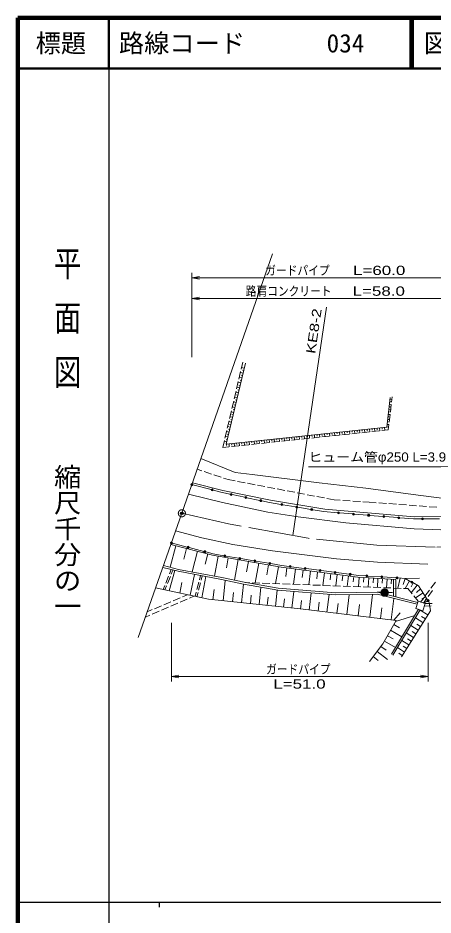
# Model space of a CAD drawing. Units: millimetres, scale not verified. Extents: x 40000 to 680000, y 20000 to 380000.
# Drawn here: x 40000 to 122232, y 202449 to 380000 of the extents above; entities that cross this region are included whole.
import ezdxf
from ezdxf.enums import TextEntityAlignment as Align

# ---------------------------------------------------------------- set-up
doc = ezdxf.new("R2010")
doc.units = ezdxf.units.MM
doc.header["$LTSCALE"] = 1000
doc.header["$PDMODE"] = 32
doc.header["$PDSIZE"] = 500
doc.linetypes.add('CHAIN', pattern=[18.5, 12, -1.5, 3.5, -1.5])
for name, color, linetype, lineweight in [('M-BMK', 2, 'CHAIN', 13), ('M-BMK-OTRS', 5, 'Continuous', 13), ('M-STR-HTXT', 7, 'Continuous', 13), ('M-STR-STRC', 7, 'Continuous', 13), ('M-TTL', 2, 'Continuous', 140), ('M-TTL-BAND', 7, 'Continuous', 25), ('M-TTL-LINE', 7, 'Continuous', 50), ('M-WORK', 1, 'Continuous', 13)]:
    doc.layers.add(name, color=color, linetype=linetype, lineweight=lineweight)
doc.layers.add('M-OTRS', color=6, linetype='Continuous')
doc.layers.add('M-TTL-TXT', color=7, linetype='Continuous')
doc.styles.add('@ＭＳ Ｐゴシック', font='')
doc.styles.add('ＭＳ ゴシック', font='')
doc.styles.add('ＭＳ Ｐゴシック', font='')
doc.styles.get('@ＭＳ Ｐゴシック').set_extended_font_data('@MS PGothic')
doc.styles.get('ＭＳ ゴシック').set_extended_font_data('MS Gothic')
doc.styles.get('ＭＳ Ｐゴシック').set_extended_font_data('MS PGothic')

# ---------------------------------------------------------------- blocks, each defined once
blk = doc.blocks.new('open_arrow')
at = {"color": 0, "linetype": 'Continuous', "lineweight": -2}
blk.add_lwpolyline([(7.5, 1.25), (0, 0), (7.5, -1.25)], dxfattribs=at)

msp = doc.modelspace()

# ---------------------------------------------------------------- linework, layer by layer
at = {"layer": 'M-BMK'}
msp.add_lwpolyline([(171968, 275760), (122628, 275272), (111095, 275645), (97512, 277012), (81693, 279910), (72470, 281968)], dxfattribs=at)
msp.add_circle((72470, 281968), 700, dxfattribs=at)
at = {"layer": 'M-BMK-OTRS'}
for p, q in [((72470, 281968), (90440, 333347)), ((63831, 257365), (72470, 281968))]:
    msp.add_line(p, q, dxfattribs=at)
at = {"layer": 'M-OTRS'}
msp.add_point((72470, 281968), dxfattribs=at)
at = {"layer": 'M-STR-HTXT'}
for p, q in [((74451, 312874), (74451, 329570)), ((74451, 328570), (134501, 328570)), ((74451, 324470), (133570, 324470)), ((101147, 322787), (94481, 277567)), ((70405, 260284), (70405, 248649)), ((121231, 260284), (121231, 248649)), ((70405, 249649), (121231, 249649))]:
    msp.add_line(p, q, dxfattribs=at)
msp.add_lwpolyline([(134254, 284933), (126529, 291133), (97544, 291133)], dxfattribs=at)
at = {"layer": 'M-STR-STRC'}
for p, q in [((78269, 286645), (74644, 287581)), ((80469, 286076), (78657, 286545)), ((82034, 285747), (80469, 286076)), ((84970, 285128), (82426, 285664)), ((87905, 284510), (85361, 285046)), ((89862, 284098), (88297, 284428)), ((92076, 283725), (89862, 284098)), ((95034, 283226), (92471, 283658)), ((97993, 282727), (95429, 283159)), ((100601, 282287), (98387, 282661)), ((103294, 282069), (100601, 282287)), ((106284, 281827), (103693, 282037)), ((109275, 281585), (106683, 281795)), ((112265, 281343), (109673, 281553)), ((115255, 281101), (112663, 281311)), ((118347, 280851), (115654, 281069)), ((119941, 280857), (118347, 280851)), ((123531, 280870), (120341, 280858)), ((70599, 276037), (73510, 275277)), ((73897, 275176), (76809, 274416)), ((77196, 274315), (78651, 273935)), ((78651, 273935), (80809, 273569)), ((81203, 273503), (83767, 273068)), ((84161, 273002), (86725, 272567)), ((87119, 272501), (89682, 272066)), ((90077, 272000), (92234, 271634)), ((92234, 271634), (93731, 271442)), ((94127, 271390), (96706, 271058)), ((97103, 271007), (99682, 270675)), ((100078, 270624), (102657, 270292)), ((103054, 270241), (105632, 269909)), ((106029, 269858), (107526, 269665)), ((107526, 269665), (108906, 269577)), ((109305, 269552), (111900, 269386)), ((112299, 269361), (114894, 269195)), ((115293, 269170), (116673, 269082)), ((116673, 269082), (117841, 268429)), ((118190, 268234), (119358, 267581)), ((119358, 267581), (121122, 264846))]:
    msp.add_line(p, q, dxfattribs=at)
for centre, radius in [((74451, 287631), 200), ((74451, 287631), 160), ((74451, 287631), 120), ((74451, 287631), 100), ((78463, 286595), 200), ((78463, 286595), 160), ((78463, 286595), 120), ((78463, 286595), 100), ((82230, 285705), 200), ((82230, 285705), 160), ((82230, 285705), 120), ((82230, 285705), 100), ((85165, 285087), 200), ((85165, 285087), 160), ((85165, 285087), 120), ((85165, 285087), 100), ((88101, 284469), 200), ((88101, 284469), 160), ((88101, 284469), 120), ((88101, 284469), 100), ((92273, 283691), 200), ((92273, 283691), 160), ((92273, 283691), 120), ((92273, 283691), 100), ((95232, 283193), 200), ((95232, 283193), 160), ((95232, 283193), 120), ((95232, 283193), 100), ((98190, 282694), 200), ((98190, 282694), 160), ((98190, 282694), 120), ((98190, 282694), 100), ((103493, 282053), 200), ((103493, 282053), 160), ((103493, 282053), 120), ((103493, 282053), 100), ((106484, 281811), 200), ((106484, 281811), 160), ((106484, 281811), 120), ((106484, 281811), 100), ((109474, 281569), 200), ((109474, 281569), 160), ((109474, 281569), 120), ((109474, 281569), 100), ((112464, 281327), 200), ((112464, 281327), 160), ((112464, 281327), 120), ((112464, 281327), 100), ((115454, 281085), 200), ((115454, 281085), 160), ((115454, 281085), 120), ((115454, 281085), 100), ((120141, 280857), 200), ((120141, 280857), 160), ((120141, 280857), 120), ((120141, 280857), 100), ((70405, 276087), 200), ((70405, 276087), 160), ((70405, 276087), 120), ((70405, 276087), 100), ((73704, 275226), 200), ((73704, 275226), 160), ((73704, 275226), 120), ((73704, 275226), 100), ((77002, 274365), 200), ((77002, 274365), 160), ((77002, 274365), 120), ((77002, 274365), 100), ((81006, 273536), 200), ((81006, 273536), 160), ((81006, 273536), 120), ((81006, 273536), 100), ((83964, 273035), 200), ((83964, 273035), 160), ((83964, 273035), 120), ((83964, 273035), 100), ((86922, 272534), 200), ((86922, 272534), 160), ((86922, 272534), 120), ((86922, 272534), 100), ((89880, 272033), 200), ((89880, 272033), 160), ((89880, 272033), 120), ((89880, 272033), 100), ((93929, 271416), 200), ((93929, 271416), 160), ((93929, 271416), 120), ((93929, 271416), 100), ((96905, 271033), 200), ((96905, 271033), 160), ((96905, 271033), 120), ((96905, 271033), 100), ((99880, 270650), 200), ((99880, 270650), 160), ((99880, 270650), 120), ((99880, 270650), 100), ((102855, 270266), 200), ((102855, 270266), 160), ((102855, 270266), 120), ((102855, 270266), 100), ((105831, 269883), 200), ((105831, 269883), 160), ((105831, 269883), 120), ((105831, 269883), 100), ((109105, 269564), 200), ((109105, 269564), 160), ((109105, 269564), 120), ((109105, 269564), 100), ((112099, 269374), 200), ((112099, 269374), 160), ((112099, 269374), 120), ((112099, 269374), 100), ((115093, 269183), 200), ((115093, 269183), 160), ((115093, 269183), 120), ((115093, 269183), 100), ((118015, 268332), 200), ((118015, 268332), 160), ((118015, 268332), 120), ((118015, 268332), 100), ((121231, 264678), 200), ((121231, 264678), 160), ((121231, 264678), 120), ((121231, 264678), 100)]:
    msp.add_circle(centre, radius, dxfattribs=at)
at = {"layer": 'M-TTL'}
for p, q in [((40000, 380000), (40000, 20000)), ((680000, 380000), (40000, 380000))]:
    msp.add_line(p, q, dxfattribs=at)
at = {"layer": 'M-TTL-BAND'}
for p, q in [((58000, 370000), (58000, 20000)), ((40000, 205000), (579000, 205000)), ((68000, 205000), (68000, 204000))]:
    msp.add_line(p, q, dxfattribs=at)
at = {"layer": 'M-TTL-LINE'}
for p, q in [((58000, 380000), (58000, 370000)), ((117750, 380000), (117750, 370000)), ((118250, 380000), (118250, 370000)), ((40000, 370000), (680000, 370000))]:
    msp.add_line(p, q, dxfattribs=at)
at = {"layer": 'M-WORK'}
for p, q in [((84230, 310486), (84558, 311878)), ((84831, 310687), (84306, 310811)), ((83770, 308540), (84115, 310000)), ((84600, 309714), (84077, 309838)), ((84484, 309227), (84223, 309289)), ((84715, 310200), (84453, 310262)), ((83311, 306593), (83656, 308053)), ((84138, 307768), (83617, 307891)), ((84023, 307281), (83763, 307343)), ((84369, 308741), (83847, 308865)), ((84254, 308254), (83993, 308316)), ((82852, 304647), (83196, 306107)), ((83677, 305822), (83158, 305945)), ((83562, 305335), (83302, 305397)), ((83908, 306795), (83388, 306918)), ((83792, 306308), (83532, 306370)), ((82393, 302700), (82737, 304160)), ((83216, 303876), (82699, 303998)), ((83446, 304849), (82929, 304971)), ((83331, 304362), (83072, 304423)), ((113665, 304030), (113844, 304008)), ((113725, 304526), (114092, 304482)), ((114159, 305005), (114025, 303968)), ((81934, 300753), (82278, 302213)), ((82754, 301930), (82240, 302052)), ((82985, 302903), (82469, 303025)), ((82870, 302416), (82612, 302477)), ((83100, 303389), (82842, 303450)), ((113426, 302044), (113597, 302023)), ((113486, 302540), (113836, 302498)), ((113546, 303037), (113721, 303016)), ((113605, 303533), (113964, 303490)), ((113962, 303472), (113770, 301984)), ((81475, 298807), (81819, 300267)), ((82293, 299983), (81781, 300105)), ((82524, 300956), (82010, 301078)), ((82408, 300470), (82152, 300531)), ((82639, 301443), (82382, 301504)), ((113247, 300555), (113580, 300515)), ((113307, 301051), (113473, 301031)), ((113366, 301547), (113708, 301506)), ((113706, 301488), (113514, 300001)), ((81015, 296860), (81360, 298320)), ((82062, 299010), (81551, 299132)), ((81947, 298524), (81691, 298585)), ((82178, 299497), (81922, 299558)), ((106675, 298315), (106733, 297767)), ((107173, 298367), (107201, 298093)), ((107670, 298419), (107727, 297873)), ((108167, 298471), (108196, 298198)), ((108665, 298523), (108722, 297978)), ((109162, 298575), (109190, 298303)), ((109659, 298627), (109716, 298084)), ((111611, 298286), (110120, 298127)), ((110156, 298680), (110185, 298408)), ((110654, 298732), (110710, 298190)), ((111151, 298784), (111179, 298513)), ((111648, 298836), (111705, 298296)), ((113316, 298468), (112109, 298339)), ((112145, 298888), (112174, 298618)), ((112643, 298940), (112699, 298402)), ((113068, 299065), (113337, 299033)), ((113128, 299562), (113452, 299523)), ((113187, 300058), (113350, 300039)), ((113450, 299505), (113316, 298468)), ((81601, 297064), (81092, 297185)), ((81486, 296578), (81231, 296638)), ((81832, 298037), (81322, 298158)), ((81716, 297551), (81461, 297611)), ((89768, 296543), (89828, 295968)), ((90265, 296595), (90295, 296307)), ((90763, 296647), (90823, 296073)), ((91260, 296699), (91290, 296412)), ((91757, 296751), (91817, 296179)), ((92254, 296803), (92284, 296517)), ((92752, 296856), (92811, 296285)), ((93249, 296908), (93279, 296622)), ((93746, 296960), (93806, 296391)), ((95701, 296593), (94210, 296434)), ((94244, 297012), (94273, 296727)), ((94741, 297064), (94800, 296497)), ((95238, 297116), (95268, 296832)), ((95735, 297168), (95795, 296603)), ((97690, 296804), (96198, 296646)), ((96233, 297220), (96262, 296938)), ((96730, 297272), (96789, 296708)), ((97227, 297325), (97257, 297043)), ((97724, 297377), (97783, 296814)), ((99679, 297016), (98187, 296857)), ((98222, 297429), (98251, 297148)), ((98719, 297481), (98778, 296920)), ((99216, 297533), (99246, 297253)), ((99714, 297585), (99772, 297026)), ((101668, 297228), (100176, 297069)), ((100211, 297637), (100240, 297358)), ((100708, 297689), (100767, 297132)), ((101205, 297741), (101235, 297463)), ((101703, 297794), (101761, 297238)), ((103656, 297439), (102165, 297281)), ((102200, 297846), (102229, 297568)), ((102697, 297898), (102755, 297343)), ((103194, 297950), (103224, 297673)), ((103692, 298002), (103750, 297449)), ((105645, 297651), (104154, 297492)), ((104189, 298054), (104218, 297778)), ((104686, 298106), (104744, 297555)), ((105184, 298158), (105212, 297883)), ((105681, 298210), (105738, 297661)), ((107634, 297863), (106142, 297704)), ((106178, 298263), (106207, 297988)), ((109623, 298074), (108131, 297916)), ((80572, 294982), (80901, 296374)), ((81780, 295111), (80572, 294982)), ((81370, 296091), (80862, 296212)), ((81314, 295657), (81342, 295397)), ((81812, 295709), (81873, 295121)), ((83769, 295323), (82277, 295164)), ((82309, 295761), (82340, 295467)), ((82806, 295813), (82868, 295227)), ((83303, 295865), (83334, 295572)), ((83801, 295917), (83862, 295333)), ((85757, 295534), (84266, 295376)), ((84298, 295970), (84329, 295677)), ((84795, 296022), (84856, 295438)), ((85293, 296074), (85323, 295782)), ((85790, 296126), (85851, 295544)), ((87746, 295746), (86255, 295587)), ((86287, 296178), (86318, 295887)), ((86784, 296230), (86845, 295650)), ((87282, 296282), (87312, 295992)), ((87779, 296334), (87840, 295756)), ((89735, 295958), (88243, 295799)), ((88276, 296387), (88306, 296097)), ((88773, 296439), (88834, 295862)), ((89271, 296491), (89301, 296202)), ((91724, 296169), (90232, 296011)), ((93713, 296381), (92221, 296222)), ((76437, 290372), (75517, 290680)), ((78334, 289738), (76911, 290213)), ((80231, 289103), (78808, 289579)), ((81625, 288637), (80705, 288945)), ((83033, 288368), (81625, 288637)), ((84998, 287993), (83525, 288274)), ((86962, 287618), (85489, 287899)), ((88927, 287242), (87454, 287524)), ((90891, 286867), (89418, 287149)), ((92856, 286492), (91383, 286774)), ((94820, 286117), (93347, 286398)), ((96785, 285742), (95311, 286023)), ((98749, 285367), (97276, 285648)), ((100714, 284991), (99240, 285273)), ((102613, 284629), (101205, 284898)), ((103835, 284548), (102613, 284629)), ((105830, 284417), (104334, 284515)), ((107826, 284286), (106329, 284384)), ((109546, 284173), (108325, 284253)), ((110992, 284062), (109546, 284173)), ((112986, 283910), (111491, 284024)), ((114981, 283757), (113485, 283872)), ((116975, 283605), (115479, 283719)), ((118969, 283453), (117473, 283567)), ((120963, 283300), (119468, 283415)), ((122957, 283148), (121462, 283262)), ((71270, 275543), (70173, 271270)), ((73407, 274995), (72858, 272858)), ((75543, 274446), (74493, 270358)), ((77588, 273921), (77063, 271877)), ((79650, 273481), (78955, 269507)), ((81637, 273133), (81289, 271147)), ((83624, 272786), (82911, 268710)), ((85662, 272430), (85305, 270392)), ((87700, 272074), (87021, 268191)), ((89641, 271734), (89302, 269793)), ((69975, 266612), (71079, 270636)), ((70042, 269999), (70369, 270810)), ((70381, 269920), (70710, 270727)), ((91583, 271395), (90996, 268041)), ((93267, 271152), (93049, 269464)), ((94956, 270934), (94565, 267907)), ((96469, 270739), (96274, 269225)), ((97983, 270543), (97628, 267791)), ((99359, 270366), (99181, 268990)), ((100735, 270188), (100412, 267687)), ((101985, 270027), (101824, 268776)), ((69294, 268144), (69855, 269535)), ((69627, 268068), (70193, 269457)), ((72039, 266171), (72481, 268234)), ((74103, 265729), (74986, 269856)), ((75818, 268300), (75434, 266850)), ((75798, 266776), (76176, 268228)), ((76171, 269631), (75946, 268783)), ((76303, 268711), (76525, 269563)), ((76418, 265233), (77225, 269430)), ((80651, 264640), (81077, 268677)), ((85053, 268265), (85912, 268232)), ((86411, 268214), (87910, 268157)), ((88410, 268138), (89909, 268082)), ((103236, 269865), (102942, 267591)), ((104373, 269718), (104226, 268582)), ((105510, 269572), (105243, 267505)), ((106543, 269438), (106410, 268405)), ((107578, 269320), (107452, 267422)), ((108527, 269258), (108464, 268308)), ((109477, 269195), (109354, 267350)), ((110399, 269134), (110338, 268211)), ((111321, 269073), (111203, 267281)), ((112217, 269013), (112158, 268117)), ((113113, 268954), (112998, 267213)), ((113984, 268897), (113926, 268026)), ((114373, 265546), (114378, 268870)), ((115710, 269144), (115256, 267128)), ((116673, 269082), (116305, 267898)), ((116673, 269082), (119521, 269134)), ((117546, 268594), (116696, 267074)), ((118306, 268169), (117881, 267409)), ((121797, 267145), (122685, 268354)), ((68779, 266868), (69107, 267680)), ((69109, 266797), (69438, 267605)), ((75305, 266367), (75081, 265520)), ((78632, 264853), (78845, 266872)), ((84317, 264253), (84704, 267919)), ((87758, 263890), (88122, 267331)), ((90409, 268063), (91907, 268007)), ((90989, 263549), (91330, 266780)), ((92407, 267988), (93906, 267932)), ((94284, 263201), (94632, 266496)), ((94406, 267913), (95905, 267856)), ((96404, 267838), (97903, 267781)), ((98403, 267762), (99902, 267706)), ((100401, 267687), (101900, 267631)), ((102400, 267612), (103899, 267555)), ((104399, 267537), (105898, 267480)), ((106397, 267461), (107896, 267405)), ((108396, 267386), (109895, 267330)), ((110394, 267311), (111893, 267255)), ((112393, 267236), (113892, 267179)), ((114392, 267161), (115891, 267104)), ((116390, 267085), (117249, 267053)), ((117249, 267053), (118115, 265994)), ((119066, 267744), (117925, 266226)), ((119714, 267029), (118931, 266287)), ((120614, 265533), (121502, 266742)), ((122129, 266683), (121239, 265475)), ((70759, 264643), (72141, 265227)), ((73500, 264975), (72123, 264379)), ((72601, 265421), (73589, 265839)), ((74866, 265565), (73959, 265173)), ((75450, 265440), (75672, 266292)), ((82484, 264447), (82677, 266280)), ((86038, 264072), (86219, 265792)), ((89374, 263719), (89544, 265335)), ((92637, 263375), (92811, 265022)), ((95985, 263021), (96188, 264719)), ((97682, 262817), (98090, 266213)), ((101211, 262394), (101635, 265923)), ((105146, 261922), (105619, 265857)), ((109686, 261377), (110230, 265916)), ((113934, 260867), (114444, 265116)), ((118432, 265607), (119298, 264547)), ((120252, 266196), (118745, 265224)), ((119773, 264388), (120318, 265130)), ((120738, 265443), (119984, 264957)), ((120942, 265072), (120306, 264209)), ((121224, 264690), (120420, 264171)), ((65626, 262475), (66613, 262892)), ((67074, 263086), (68456, 263670)), ((69829, 263387), (68452, 262791)), ((68916, 263865), (70298, 264449)), ((71665, 264181), (70288, 263585)), ((99447, 262606), (99659, 264370)), ((103179, 262158), (103415, 264125)), ((107416, 261649), (107688, 263919)), ((111810, 261122), (112065, 263247)), ((113974, 254079), (119353, 262957)), ((114273, 253898), (119693, 262843)), ((121185, 261844), (119666, 262800)), ((120478, 263575), (121835, 263617)), ((120652, 264093), (122068, 264132)), ((66158, 261799), (65251, 261407)), ((67993, 262593), (66617, 261997)), ((114453, 260805), (115712, 262237)), ((114805, 260533), (118613, 261737)), ((120229, 260326), (118736, 261265)), ((120707, 261085), (119948, 261563)), ((114464, 259933), (115585, 259296)), ((119289, 258833), (117822, 259756)), ((119759, 259579), (119013, 260049)), ((113205, 257721), (114296, 257100)), ((113826, 258812), (116068, 257537)), ((118366, 257366), (116924, 258274)), ((118828, 258100), (118094, 258561)), ((112584, 256630), (114767, 255388)), ((117458, 255924), (116041, 256816)), ((117912, 256645), (117191, 257099)), ((111137, 254596), (113193, 253038)), ((111916, 255624), (112944, 254845)), ((116566, 254507), (115174, 255384)), ((116128, 253811), (115432, 254249)), ((117012, 255216), (116304, 255662)), ((110378, 253596), (111379, 252838))]:
    msp.add_line(p, q, dxfattribs=at)
for points in [[(85061, 311660), (81266, 295652), (113058, 298984), (113764, 304850)], [(132791, 283857), (119309, 285542), (108884, 286910), (99645, 287993), (86381, 289645), (83053, 290032), (76263, 292812)], [(74578, 287994), (80617, 286491), (90010, 284530), (100762, 282771), (118465, 281292), (134668, 281312)], [(134838, 278602), (127354, 278533), (118512, 278912), (104973, 280082), (95493, 281234), (89507, 282215), (80492, 284073), (73795, 285756)], [(121202, 271919), (111248, 272300), (103132, 272935), (90409, 274513), (82596, 275811), (76412, 277136), (71243, 278474)], [(70302, 275792), (78559, 273671), (92142, 271297), (107326, 269337), (114835, 268840), (114854, 265426)], [(68734, 271211), (71725, 270478), (80327, 268839), (84711, 267918), (91481, 266754), (102873, 265822), (111181, 265928), (119100, 263957)], [(68830, 271600), (71810, 270869), (80405, 269231), (84786, 268311), (91531, 267151), (102887, 266222), (111227, 266329), (119228, 264337)], [(67281, 267189), (77768, 264944), (95947, 263026), (114927, 260748), (112305, 256138), (109627, 252604)], [(114164, 266313), (112657, 266285), (111234, 266445)], [(115963, 253549), (121718, 262690), (121485, 264285), (121231, 264678)]]:
    msp.add_lwpolyline(points, dxfattribs=at)
msp.add_lwpolyline([(118824, 263135), (119298, 264547), (120652, 264093), (120177, 262680)], close=True, dxfattribs=at)
for radius in [750, 600, 450, 300, 150, 20]:
    msp.add_circle((112657, 266285), radius, dxfattribs=at)
msp.add_point((112657, 266285), dxfattribs=at)

# ---------------------------------------------------------------- block references
at = {"layer": 'M-STR-HTXT', "xscale": 200, "yscale": 200}
for p in [(74451, 328570), (74451, 324470), (70405, 249649)]:
    msp.add_blockref('open_arrow', p, dxfattribs=at)
at = {"layer": 'M-STR-HTXT', "xscale": 200, "yscale": 200, "rotation": 180}
msp.add_blockref('open_arrow', (121231, 249649), dxfattribs=at)

# ---------------------------------------------------------------- texts
at = {"layer": 'M-STR-HTXT', "style": 'ＭＳ Ｐゴシック'}
for s, width, p in [('ガードパイプ', 0.85, (95366, 328570)), ('L=60.0', 1.4, (111558, 328570)), ('路肩コンクリート', 0.85, (93627, 324470)), ('L=58.0', 1.4, (111475, 324470)), ('ガードパイプ', 0.85, (95541, 249649)), ('L=51.0', 1.4, (95768, 246714))]:
    msp.add_text(s, height=1833, dxfattribs=dict(at, width=width)).set_placement(p, align=Align.BOTTOM_CENTER)
at = {"layer": 'M-STR-HTXT', "style": 'ＭＳ Ｐゴシック', "width": 1.35}
msp.add_text('KE8-2', height=1833, rotation=81.613, dxfattribs=at).set_placement((100069, 317821), align=Align.BOTTOM_CENTER)
at = {"layer": 'M-STR-HTXT', "style": 'ＭＳ Ｐゴシック', "width": 1.1}
msp.add_text('ヒューム管φ250 L=3.9', height=1833, dxfattribs=at).set_placement((97544, 291633), align=Align.BOTTOM_LEFT)
at = {"layer": 'M-TTL-BAND', "style": '@ＭＳ Ｐゴシック'}
for s, width, p in [('平  面  図', 1.3, (49777, 306475)), ('縮尺千分の一', 0.95, (49777, 261030))]:
    msp.add_text(s, height=3952, rotation=270, dxfattribs=dict(at, width=width)).set_placement(p, align=Align.MIDDLE_RIGHT)
at = {"layer": 'M-TTL-TXT', "style": 'ＭＳ ゴシック'}
msp.add_text('標題', height=3666, dxfattribs=at).set_placement((48500, 375000), align=Align.MIDDLE_CENTER)
for s, p in [('路線コード', (60000, 375000)), ('034', (101142, 375000)), ('図面コード', (120380, 375000))]:
    msp.add_text(s, height=3666, dxfattribs=at).set_placement(p, align=Align.MIDDLE_LEFT)

doc.saveas('drawing.dxf')
